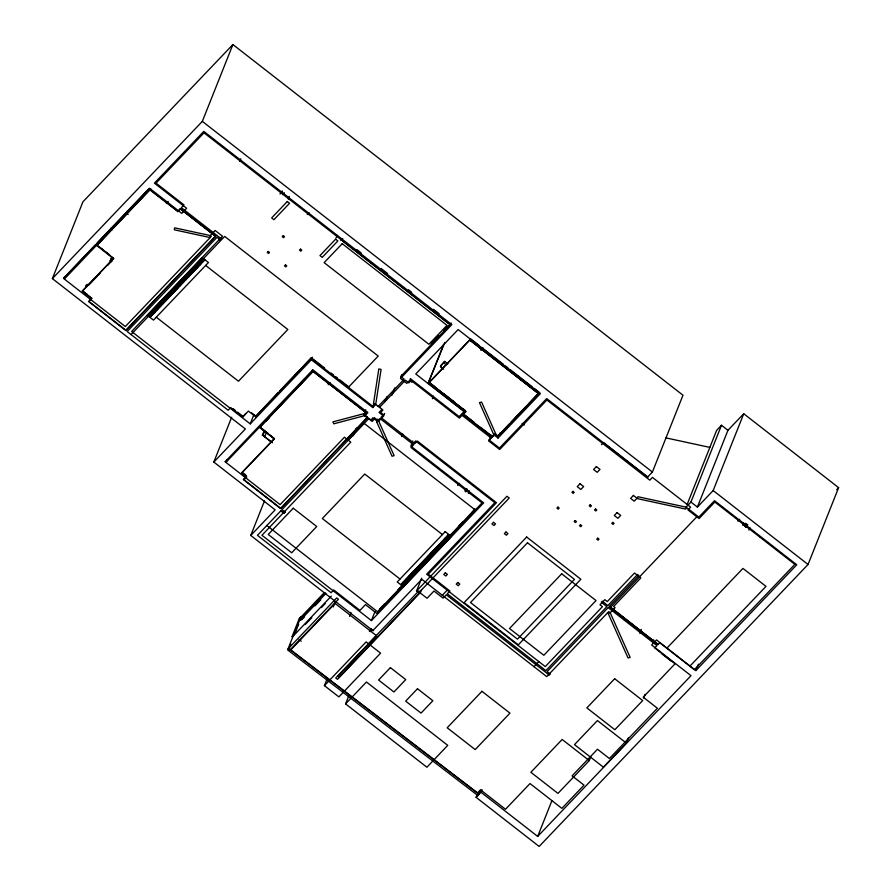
<?xml version="1.0" encoding="UTF-8"?>
<svg xmlns="http://www.w3.org/2000/svg" width="891" height="891" viewBox="0 0 891 891"><rect width="100%" height="100%" fill="white"/><g stroke="black" fill="none" stroke-linecap="round" stroke-linejoin="round"><path stroke-width="1.34" d="M375.712 404.425L381.07 369.409L378.809 368.919L373.452 403.935L375.712 404.425L372.728 407.555L311.393 359.764L312.407 357.202M377.617 419.126L376.603 421.666L392.029 456.225L394.134 455.669L378.708 421.109L374.175 417.578L371.447 420.441L365.132 415.518L364.263 413.569L332.922 421.877L333.791 423.826L365.132 415.518L367.86 412.656L312.841 369.787L225.111 461.772L280.142 504.64L344.461 437.203L350.776 442.125L261.932 535.279L371.413 620.582L483.657 502.88L410.762 446.079L415.629 440.989L494.839 502.702L426.666 574.183L545.27 666.602L602.427 606.671L599.999 604.777L604.855 599.676L607.294 601.57L634.515 573.024L640.829 577.947L613.609 606.493L615.08 607.64L610.212 612.741L608.107 613.298L628.044 657.981L630.16 657.424L610.212 612.741L608.742 611.594L546.729 676.614L421.811 579.284L372.861 630.605L250.75 535.458L275.163 509.852L213.829 462.061L245.381 428.983L52.38 278.605L82.952 201.789L232.907 44.55L682.974 395.214L652.401 472.041L647.534 477.13L546.695 398.567L499.483 448.062L488.947 439.853L493.803 434.763L495.908 434.195L481.585 402.075L479.469 402.632L493.803 434.763L498.024 438.049L540.38 393.644L458.13 329.547L415.774 373.964L464.022 411.553L459.155 416.643L410.918 379.054L406.797 383.375L400.482 378.463L451.815 324.636L203.794 131.389L154.421 183.156L186.631 208.26L181.775 213.361L149.554 188.257L63.562 278.438L125.319 326.551L211.312 236.371L210.265 235.558L174.625 227.829L174.324 229.8L209.964 237.529L210.265 235.558L215.132 230.457L222.494 236.204L131.634 331.474L250.237 423.882L311.393 359.764M215.6 235.97L125.865 330.238L88.955 301.481L91.929 298.374L82.529 291.056L113.647 258.423L97.074 245.103M82.529 291.056L86.828 293.997M85.525 285.978L87.207 284.274M111.186 261.698L110.183 260.918L111.709 257.087M110.183 260.918L111.965 257.566M107.443 265.496L111.943 260.907L112.957 258.345M113.647 258.423L82.195 291.079L91.606 298.407L88.632 301.526L125.898 330.561L215.789 236.304L180.35 208.694L177.699 211.468M52.38 278.605L202.335 121.365L232.907 44.55M96.952 245.415L149.944 189.66L177.877 211.423L149.766 189.705L96.618 245.437L113.313 258.457M177.755 211.735L180.528 208.639M239.813 161.304L240.837 158.743M288.305 198.983L289.319 196.432M213.829 462.061L231.66 417.255M220.211 239.746L217.048 237.296L127.157 331.541L228.152 410.228L230.691 407.566L242.764 416.977L245.793 413.457M225.256 461.438L226.147 462.139L227.172 459.556M250.237 423.882L253.801 414.928M242.764 416.977L248.377 411.085L255.55 416.665L277.836 392.964M246.506 476.462C233.074 467.975 253.579 475.816 243.644 479.469L280.687 508.327L367.237 417.4L363.806 414.727L367.237 417.4M241.873 472.854L274.383 438.762L259.916 427.079L264.092 430.331M336.13 237.908L337.143 235.369M262.355 435.276L263.803 431.623M264.905 430.476L262.956 435.354L272.468 442.749M264.616 437.035L266.554 432.157M274.383 438.762L270.341 435.209M255.539 416.665L311.416 357.759L324.547 367.983M259.793 427.39L313.231 371.179L366.078 412.344L363.684 415.039M250.75 535.458L264.504 500.887M285.209 512.147L285.432 511.579L284.118 513.283L280.899 510.777L257.454 535.346L331.073 592.715L333.724 589.931L359.975 610.391L365.477 604.61L376.715 613.364L482.053 502.903L411.029 447.572L413.669 444.787L379.989 418.547L377.339 421.32L374.387 419.026L372.126 421.398L368.685 418.725L281.979 509.63L285.209 512.147L284.118 513.283L280.899 510.766M353.315 435.721L356.378 428.036M364.775 412.299L365.778 409.76M365.132 415.518L366.658 411.675M372.728 407.555L374.253 403.712M371.447 420.441L372.471 417.879M385.09 401.663L387.128 396.54M288.005 648.993L336.709 597.917L338.435 599.264L289.72 650.341L288.005 648.993L293.094 636.196L331.307 596.135M480.806 790.35L477.966 795.585L288.205 650.374L290.756 643.97M295.177 632.911L298.652 624.179M376.603 421.666L378.708 421.109L383.575 416.008L384.589 413.446M391.728 395.526L394.78 387.841M400.983 377.183L402.008 374.621M333.256 606.927L335.239 601.948M401.718 436.601L402.732 434.062M438.695 390.102L464.846 410.473L464.144 411.208L428.192 383.197L443.573 344.55M428.192 383.197L444.776 342.534M494.973 433.672L492.2 436.768L463.353 414.293L466.004 411.519L429.217 382.451L434.652 386.683M443.673 369.197L440.51 366.724L441.19 365.02L444.665 361.378L447.828 363.851M411.274 444.798L412.8 440.956M440.51 366.724L444.665 361.378M432.436 398.734L433.46 396.172M349.595 616.394L351.087 612.663M324.413 685.636L366.123 641.899L380.58 653.159L338.87 696.896L324.413 685.636L326.964 679.232M429.094 382.762L469.88 339.816L538.576 393.332L497.791 436.289L494.839 433.984M371.413 620.582L374.977 611.627M370.199 631.652L371.224 629.091L373.284 630.705M345.585 703.879L366.446 682.005L447.75 745.355L426.889 767.229L345.585 703.879L348.659 696.161M416.565 591.023L506.946 496.254L509.207 498.013L418.826 592.782L416.565 591.023L421.688 578.136M420.507 592.281L418.792 590.945L335.773 677.984L337.489 679.332L420.507 592.281L421.499 589.786M465.447 491.776L466.461 489.248L467.575 490.117M466.149 491.654L467.151 489.126L465.236 491.141M489.961 437.292L490.986 434.73M451.291 536.404L449.031 534.645L401.061 584.953L403.322 586.712L451.291 536.404L452.305 533.876M468.399 493.414L469.412 490.885M497.791 436.289L509.262 424.071M498.024 438.049L500.063 432.926M266.854 525.49L377.517 611.716L475.092 509.073L472.219 512.08M727.958 430.275L721.498 425.241L690.937 502.056L697.397 507.09L727.958 430.275L743.74 413.736L838.62 487.667L808.048 564.482L539.144 846.45L476.117 797.345L477.142 794.783M476.117 797.345L480.984 792.244L481.998 789.693M480.984 792.244L537.685 836.426L551.952 800.586M687.084 504.618L716.642 430.342L721.498 425.241M589.263 760.591L562.165 739.474L530.869 772.285L557.966 793.402L589.263 760.591L590.778 756.771M639.771 633.278L641.286 629.458M652.68 642.467L653.693 639.905M697.397 507.09L713.168 490.551L743.74 413.736M643.67 698.054L645.162 694.312M626.34 743.094L597.427 720.563L574.483 744.631L603.385 767.162L626.34 743.094L628.389 737.937M742.682 525.222L743.64 522.817M748.874 530.056L749.888 527.517M537.685 836.426L690.993 675.679L651.655 645.028L656.522 639.927L695.86 670.578L698.399 664.174M288.205 650.374L289.519 648.971L479.28 794.193M95.237 245.014L63.684 278.092L64.586 278.805L150.635 188.58M97.141 243.009L148.764 188.881M166.294 203.371L168.21 201.355M88.755 285.109L97.119 276.388M98.099 275.297L99.97 273.337M218.874 240.447L221.603 237.585M219.743 240.37L221.592 238.443M219.865 240.325L221.692 238.409M131.044 334.57L224.666 236.405L378.218 356.055L348.403 387.318L348.626 386.75L339.872 379.922M280.42 193.002L282.336 190.997M280.019 193.993L281.935 191.999M282.503 194.695L284.34 192.757M307.261 214.575L309.066 212.682M340.83 240.537L342.712 238.554M279.752 390.949L311.416 357.759M226.147 462.139L313.175 370.89L312.273 370.188M313.231 371.179L259.47 427.424L274.06 438.795M266.019 421.153L269.494 417.511M274.506 438.45L241.55 472.898L246.183 476.507L243.31 479.503L280.721 508.65L367.426 417.734L363.985 415.061L366.257 412.678L313.053 371.235M328.233 384.712L330.115 382.729M364.564 413.936L366.078 412.344M431.3 343.792L438.84 335.885M443.562 330.929L451.113 323.021M378.23 406.407L404.158 379.221L400.716 376.537L450.2 324.658L204.006 132.837L156.036 183.134L183.969 204.897L181.319 207.67L221.18 238.732M348.181 439.898L364.43 422.846L364.196 423.425L474.858 509.641M379.488 407.399L405.416 380.201L408.858 382.885L411.13 380.502L459.411 418.124L462.061 415.351L491.253 438.094L488.602 440.878L499.695 449.51L546.907 400.003L649.795 480.171L652.435 477.398L690.614 507.146L687.963 509.919L699.056 518.562L714.827 502.023L794.839 564.359L694.356 669.709L659.696 642.701L658.126 644.338L610.535 607.261L696.807 516.802M382.027 409.348L379.043 412.477L383.575 416.008M283.405 513.149L285.309 511.144M469.88 339.816L428.76 382.796L465.67 411.553L463.03 414.337L492.222 437.08L494.873 434.307L497.813 436.601L538.765 393.666L469.702 339.861M481.073 349.784L482.911 347.858M480.94 350.13L482.777 348.192M300.412 617.663L324.291 592.626M299.51 619.947L325.293 592.905M300.144 620.437L325.928 593.395M301.637 619.858L304.499 616.85M315.013 605.835L320.738 599.832M305.145 624.636L311.839 617.63M321.384 607.606L325.204 603.608M511.156 422.089L525.345 407.22M529.12 403.255L538.576 393.332M457.629 485.417L459.544 483.401M465.057 490.707L466.461 489.248M379.655 609.143L384.422 604.143M397.787 590.132L400.649 587.124M458.865 526.08L462.685 522.081M369.331 631.084L371.224 629.091M442.315 595.266L447.182 590.165M601.514 444.631L603.396 442.649M533.954 666.657L538.81 661.567M690.937 502.056L686.07 507.157L685.769 509.117L637.566 498.67L637.867 496.71L686.07 507.157L698.845 517.114L714.515 500.686L796.766 564.771L695.86 670.578M737.859 521.168L739.697 519.241M743.695 525.289L745.589 523.284M744.709 525.902L746.625 523.886M744.508 526.414L746.424 524.398M745.845 526.781L747.761 524.777M745.644 527.294L747.56 525.289M666.813 648.247L742.949 568.413L765.993 586.367L689.857 666.201M836.694 489.682L838.62 487.667M665.666 437.826L709.849 447.405M299.031 639.538L301.236 641.23M713.168 490.551L808.048 564.482M759.878 536.705L760.691 537.34M202.335 121.365L652.401 472.041M356.946 249.647L361.323 253.055M381.036 268.414L387.607 273.537M408.412 289.742L411.698 292.304M433.594 309.366L439.063 313.632M479.325 345.608L470.548 338.78L469.847 339.516L538.91 393.321L539.612 392.586L534.132 388.32M481.508 347.323L503.437 364.408M505.631 366.112L507.825 367.816M510.008 369.531L531.938 386.605M603.886 442.805L647.991 477.164M343.124 241.416L447.917 323.054M469.757 340.117L538.454 393.644M522.159 423.348L524.331 425.04M443.985 363.082L446.09 364.731M443.328 393.443L455.268 402.743M462.875 408.668L465.046 410.361M495.953 434.44L497.913 435.977M428.883 382.462L436.512 388.409M464.545 414.816L474.157 422.301M480.572 427.301L490.184 434.786M183.813 211.2L212.314 233.409M180.405 208.951L215.477 236.282M205.643 265.44L287.838 329.481L238.476 381.237L156.281 317.196M126.21 213.072L128.126 214.564M331.118 373.106L333.301 374.81M335.495 376.514L337.678 378.218M311.182 358.316L372.516 406.107L374.788 403.734L382.93 410.072L380.657 412.455L383.609 414.749L380.958 417.523L414.649 443.774L417.289 441L496.454 502.68L428.281 574.16L449.899 591L447.249 593.774L545.86 670.611L606.894 606.604L601.314 602.249L602.283 601.225L607.874 605.579L637.522 574.483L638.791 575.463L609.132 606.559L657.914 644.572L610.535 607.261M313.109 371.491L365.956 412.656M661.723 653.738L671.446 661.311M110.529 228.33L112.333 229.744M101.251 248.355L103.334 249.981M105.416 251.607L109.593 254.859M110.941 260.127L111.943 260.907M442.426 534.578L364.731 474.045L322.319 518.517L400.014 579.05M251.674 412.901L255.773 416.097M266.175 431.957L268.258 433.583M233.108 408.702L235.302 410.417M237.496 412.121L242.987 416.398M262.433 435.075L271.933 442.482M246.618 477.676L243.421 475.181L246.584 477.776M410.194 378.642L411.854 382.35M299.32 618.399L291.958 636.898L293.696 635.071L301.058 616.583L299.32 618.399M202.324 257.766L147.394 315.358L149.655 317.118L204.585 259.526L202.324 257.766M151.359 313.888L149.265 316.082L150.39 316.962L152.484 314.768L151.359 313.888M154.243 310.859L152.161 313.042L153.285 313.922L155.368 311.739L154.243 310.859M157.128 307.829L155.045 310.023L156.17 310.892L158.253 308.709L157.128 307.829M160.024 304.8L157.941 306.983L159.066 307.863L161.148 305.669L160.024 304.8M162.908 301.771L160.826 303.954L161.95 304.833L164.033 302.65L162.908 301.771M165.815 298.73L163.721 300.924L164.846 301.804L166.929 299.61L165.815 298.73M168.7 295.701L166.617 297.895L167.742 298.763L169.825 296.58L168.7 295.701M171.584 292.682L169.502 294.865L170.626 295.734L172.709 293.551L171.584 292.682M174.48 289.642L172.386 291.836L173.511 292.716L175.605 290.522L174.48 289.642M177.365 286.612L175.282 288.795L176.407 289.675L178.49 287.492L177.365 286.612M180.26 283.583L178.167 285.766L179.291 286.646L181.385 284.463L180.26 283.583M183.156 280.542L181.073 282.737L182.187 283.605L184.281 281.422L183.156 280.542M186.041 277.524L183.958 279.707L185.083 280.576L187.166 278.393L186.041 277.524M188.937 274.484L186.843 276.678L187.968 277.558L190.061 275.364L188.937 274.484M191.821 271.454L189.738 273.637L190.863 274.517L192.946 272.334L191.821 271.454M194.706 268.425L192.623 270.608L193.748 271.488L195.831 269.305L194.706 268.425M197.613 265.395L195.519 267.578L196.644 268.447L198.726 266.264L197.613 265.395M200.497 262.366L198.415 264.549L199.539 265.429L201.622 263.235L200.497 262.366M203.393 259.326L201.299 261.52L202.424 262.399L204.518 260.205L203.393 259.326M204.807 259.704L149.888 317.296L153.497 320.114L208.427 262.522L204.807 259.704M287.292 201.522L271.644 217.927L273.905 219.687L289.553 203.282L287.292 201.522M268.213 251.44L267.244 252.465L268.525 253.456L269.494 252.431L268.213 251.44M283.238 235.692L282.258 236.716L283.527 237.719L284.507 236.683L283.238 235.692M285.476 264.883L284.496 265.908L285.777 266.899L286.746 265.874L285.476 264.883M300.49 249.135L299.51 250.171L300.79 251.162L301.771 250.126L300.49 249.135M335.629 239.178L319.98 255.583L322.241 257.343L337.878 240.938L335.629 239.178M342.222 243.689L324.146 262.645L428.927 344.294L447.004 325.338L342.222 243.689M293.25 508.215L268.224 534.466L291.702 552.765L316.739 526.514L293.25 508.215M335.061 603.419L290.555 650.085L477.387 793.068L480.505 789.805L505.487 809.273L530.011 783.557L561.876 808.382L584.017 785.149L572.089 775.861L597.482 749.231L609.411 758.531L657.38 708.234L643.202 697.185L675.077 663.773L654.718 647.913L656.934 645.585L608.163 607.584L547.119 671.591L550.282 674.053L549.302 675.066L446.28 594.798L443.094 598.139L433.973 591.034L427.056 598.284L419.784 592.615L339.204 677.115L337.945 676.124L376.492 635.706L335.061 603.419M445.199 531.66L397.23 581.968L400.827 584.774L448.808 534.466L445.199 531.66M403.189 582.113L401.095 584.307L402.22 585.175L404.302 582.992L403.189 582.113M406.006 579.15L403.913 581.344L405.037 582.224L407.131 580.03L406.006 579.15M408.824 576.199L406.741 578.382L407.866 579.261L409.949 577.078L408.824 576.199M411.653 573.236L409.57 575.419L410.695 576.299L412.778 574.116L411.653 573.236M414.471 570.285L412.388 572.467L413.513 573.347L415.596 571.164L414.471 570.285M417.289 567.322L415.206 569.505L416.331 570.385L418.414 568.202L417.289 567.322M420.118 564.359L418.024 566.553L419.149 567.433L421.243 565.239L420.118 564.359M422.935 561.408L420.853 563.591L421.978 564.471L424.06 562.277L422.935 561.408M425.764 558.445L423.682 560.628L424.807 561.497L426.889 559.314L425.764 558.445M428.582 555.483L426.499 557.677L427.624 558.546L429.707 556.363L428.582 555.483M431.4 552.52L429.317 554.714L430.442 555.583L432.525 553.4L431.4 552.52M434.229 549.558L432.135 551.752L433.26 552.632L435.354 550.438L434.229 549.558M437.047 546.606L434.964 548.789L436.089 549.669L438.172 547.486L437.047 546.606M439.876 543.644L437.793 545.827L438.918 546.706L441 544.524L439.876 543.644M442.693 540.692L440.611 542.875L441.736 543.755L443.818 541.572L442.693 540.692M445.511 537.73L443.428 539.913L444.553 540.792L446.636 538.61L445.511 537.73M448.34 534.767L446.246 536.961L447.371 537.841L449.465 535.647L448.34 534.767M445.366 572.79L443.796 574.439L445.823 576.032L447.393 574.383L445.366 572.79M493.514 522.315L491.943 523.953L493.982 525.534L495.541 523.897L493.514 522.315M457.796 582.48L456.214 584.128L458.252 585.71L459.823 584.062L457.796 582.48M505.932 531.994L504.373 533.631L506.4 535.213L507.959 533.575L505.932 531.994M390.392 667.637L378.586 680.022L393.933 691.984L405.75 679.588L390.392 667.637M526.67 537.028L464.1 602.639L518.295 644.861L580.865 579.261L526.67 537.028M557.911 507.113L556.931 508.148L558.2 509.129L559.18 508.104L557.911 507.113M572.924 491.375L571.955 492.4L573.214 493.38L574.183 492.355L572.924 491.375M580.03 483.724L577.245 486.642L580.854 489.46L583.638 486.542L580.03 483.724M596.369 466.583L593.584 469.501L597.204 472.319L599.988 469.401L596.369 466.583M527.494 542.764L470.493 602.539L517.459 639.137L574.461 579.362L527.494 542.764M575.174 520.556L574.194 521.591L575.452 522.572L576.432 521.547L575.174 520.556M590.176 504.818L589.207 505.843L590.466 506.823L591.446 505.798L590.176 504.818M417.489 688.743L405.672 701.139L421.042 713.101L432.859 700.716L417.489 688.743M580.498 524.721L579.518 525.746L580.787 526.726L581.767 525.701L580.498 524.721M595.511 508.973L594.542 509.997L595.801 510.977L596.781 509.964L595.511 508.973M617.073 512.581L614.289 515.499L617.897 518.317L620.682 515.399L617.073 512.581M633.412 495.441L630.628 498.359L634.247 501.176L637.032 498.258L633.412 495.441M561.686 573.804L509.496 628.523L543.833 655.275L596.023 600.556L561.686 573.804M597.761 538.164L596.781 539.189L598.039 540.169L599.019 539.144L597.761 538.164M612.763 522.416L611.794 523.44L613.064 524.42L614.033 523.407L612.763 522.416M481.953 691.316L447.193 727.769L475.193 749.587L509.953 713.134L481.953 691.316M614.679 678.73L586.857 707.899L614.857 729.718L642.678 700.549L614.679 678.73"/></g></svg>
